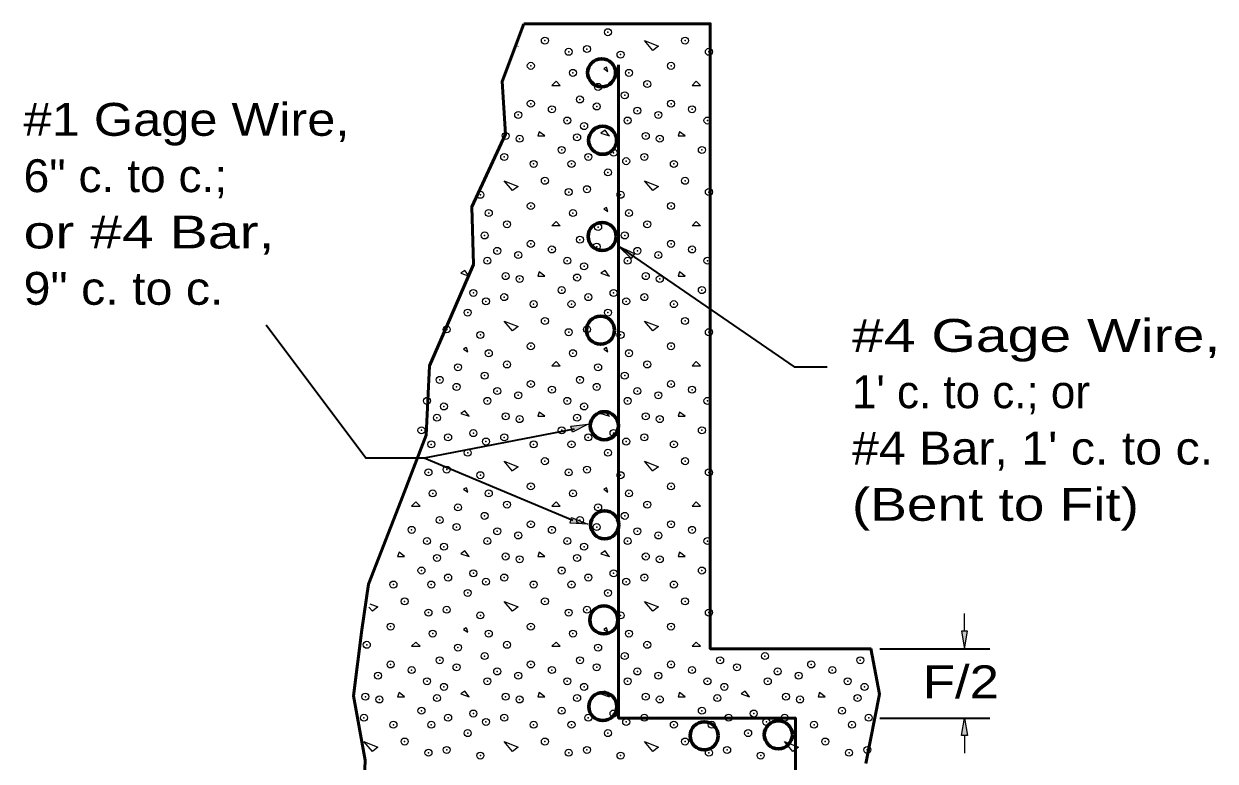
# Model space of a CAD drawing. Extents: x 37.9 to 73.2, y 2.7 to 24.7.
# Drawn here: x 54.165 to 58.414, y 10.928 to 13.558 of the extents above; entities that cross this region are included whole.
import ezdxf

# ---------------------------------------------------------------- set-up
doc = ezdxf.new("R2010")
doc.units = 0
doc.header["$LTSCALE"] = 0.05
doc.header["$PDMODE"] = 32
doc.header["$PDSIZE"] = 0.025
for name, color, linetype, lineweight in [('1', 7, 'Continuous', 25), ('3', 7, 'Continuous', 53), ('8', 7, 'Continuous', 13)]:
    doc.layers.add(name, color=color, linetype=linetype, lineweight=lineweight)

msp = doc.modelspace()

# ---------------------------------------------------------------- hatches: boundary and pattern name
at = {"layer": '3'}
for points in [[(56.28658, 12.76458), (56.3435, 12.73875), (56.33108, 12.72075), (56.33108, 12.72075)], [(56.17767, 12.12925), (56.12183, 12.10125), (56.11558, 12.12208), (56.11558, 12.12208)], [(56.17617, 11.77275), (56.11375, 11.77625), (56.11875, 11.79742), (56.11875, 11.79742)], [(57.5305, 11.3915), (57.50967, 11.3915), (57.52008, 11.329), (57.52008, 11.329)], [(57.5305, 11.01883), (57.50967, 11.01883), (57.52008, 11.08133), (57.52008, 11.08133)]]:
    msp.add_hatch(color=256, dxfattribs=at).paths.add_polyline_path(points)

# ---------------------------------------------------------------- linework, layer by layer
at = {"layer": '1'}
for p, q in [((55.92842, 13.47775), (55.92742, 13.47692)), ((55.92775, 13.478), (55.92842, 13.47767)), ((56.37842, 13.49767), (56.42842, 13.47767)), ((56.40842, 13.46267), (56.37842, 13.49767)), ((56.42842, 13.47775), (56.40842, 13.46275)), ((56.24342, 13.40275), (56.23342, 13.39775)), ((56.23342, 13.39767), (56.24842, 13.38767)), ((56.2485, 13.38775), (56.2435, 13.40275)), ((56.06342, 13.35267), (56.04842, 13.33767)), ((56.0785, 13.33767), (56.0635, 13.35267)), ((56.56342, 13.35267), (56.54842, 13.33767)), ((56.5785, 13.33767), (56.5635, 13.35267)), ((56.0485, 13.33775), (56.0785, 13.33775)), ((56.5485, 13.33775), (56.57842, 13.33775)), ((56.00342, 13.17267), (55.99842, 13.15767)), ((56.0235, 13.15767), (56.0035, 13.17267)), ((56.23842, 13.17775), (56.22342, 13.16775)), ((56.25342, 13.15775), (56.23842, 13.17775)), ((56.50342, 13.17267), (56.49842, 13.15767)), ((56.5235, 13.15767), (56.5035, 13.17267)), ((55.9985, 13.15775), (56.0235, 13.15775)), ((56.2235, 13.16775), (56.2535, 13.15775)), ((56.4985, 13.15775), (56.5235, 13.15775)), ((55.87842, 12.99767), (55.92842, 12.97767)), ((55.90842, 12.96267), (55.87842, 12.99767)), ((55.92842, 12.97775), (55.90842, 12.96275)), ((56.37842, 12.99767), (56.42842, 12.97767)), ((56.40842, 12.96267), (56.37842, 12.99767)), ((56.42842, 12.97775), (56.40842, 12.96275)), ((56.24342, 12.90275), (56.23342, 12.89775)), ((56.23342, 12.89767), (56.24842, 12.88767)), ((56.2485, 12.88775), (56.2435, 12.90275)), ((56.06342, 12.85267), (56.04842, 12.83767)), ((56.0485, 12.83775), (56.0785, 12.83775)), ((56.0785, 12.83767), (56.0635, 12.85267)), ((56.56342, 12.85267), (56.54842, 12.83767)), ((56.56342, 12.85267), (56.54842, 12.83767)), ((56.5485, 12.83775), (56.57842, 12.83775)), ((56.5785, 12.83767), (56.5635, 12.85267)), ((55.73842, 12.67775), (55.72342, 12.66775)), ((55.7235, 12.66775), (55.7535, 12.65775)), ((55.75342, 12.65775), (55.73842, 12.67775)), ((56.00342, 12.67267), (55.99842, 12.65767)), ((56.0235, 12.65767), (56.0035, 12.67267)), ((56.23842, 12.67775), (56.22342, 12.66775)), ((56.2235, 12.66775), (56.2535, 12.65775)), ((56.25342, 12.65775), (56.23842, 12.67775)), ((56.50342, 12.67267), (56.49842, 12.65767)), ((56.5235, 12.65767), (56.5035, 12.67267)), ((55.9985, 12.65775), (56.0235, 12.65775)), ((56.4985, 12.65775), (56.5235, 12.65775)), ((55.87842, 12.49767), (55.92842, 12.47767)), ((55.90842, 12.46267), (55.87842, 12.49767)), ((56.37842, 12.49767), (56.42842, 12.47767)), ((56.40842, 12.46267), (56.37842, 12.49767)), ((55.92842, 12.47775), (55.90842, 12.46275)), ((55.92842, 12.47775), (55.90842, 12.46275)), ((56.42842, 12.47775), (56.40842, 12.46275)), ((55.74342, 12.40275), (55.73342, 12.39775)), ((55.73342, 12.39767), (55.74842, 12.38767)), ((55.7485, 12.38775), (55.7435, 12.40275)), ((56.24342, 12.40275), (56.23342, 12.39775)), ((56.23342, 12.39767), (56.24842, 12.38767)), ((56.2485, 12.38775), (56.2435, 12.40275)), ((56.06342, 12.35267), (56.04842, 12.33767)), ((56.0485, 12.33775), (56.0785, 12.33775)), ((56.0785, 12.33767), (56.0635, 12.35267)), ((56.56342, 12.35267), (56.54842, 12.33767)), ((56.5485, 12.33775), (56.57842, 12.33775)), ((56.5785, 12.33767), (56.5635, 12.35267)), ((55.73842, 12.17775), (55.72342, 12.16775)), ((55.7235, 12.16775), (55.7535, 12.15775)), ((55.75342, 12.15775), (55.73842, 12.17775)), ((56.00342, 12.17267), (55.99842, 12.15767)), ((55.9985, 12.15775), (56.0235, 12.15775)), ((56.0235, 12.15767), (56.0035, 12.17267)), ((56.23842, 12.17775), (56.22342, 12.16775)), ((56.2235, 12.16775), (56.2535, 12.15775)), ((56.25342, 12.15775), (56.23842, 12.17775)), ((56.50342, 12.17267), (56.49842, 12.15767)), ((56.4985, 12.15775), (56.5235, 12.15775)), ((56.5235, 12.15767), (56.5035, 12.17267)), ((55.87842, 11.99767), (55.92842, 11.97767)), ((55.90842, 11.96267), (55.87842, 11.99767)), ((56.37842, 11.99767), (56.42842, 11.97767)), ((56.40842, 11.96267), (56.37842, 11.99767)), ((55.92842, 11.97775), (55.90842, 11.96275)), ((56.42842, 11.97775), (56.40842, 11.96275)), ((55.74342, 11.90275), (55.73342, 11.89775)), ((55.73342, 11.89767), (55.74842, 11.88767)), ((55.7485, 11.88775), (55.7435, 11.90275)), ((56.24342, 11.90275), (56.23342, 11.89775)), ((56.23342, 11.89767), (56.24842, 11.88767)), ((56.2485, 11.88775), (56.2435, 11.90275)), ((55.56342, 11.85267), (55.54842, 11.83767)), ((55.5485, 11.83775), (55.5785, 11.83775)), ((55.5785, 11.83767), (55.5635, 11.85267)), ((56.06342, 11.85267), (56.04842, 11.83767)), ((56.0485, 11.83775), (56.0785, 11.83775)), ((56.0785, 11.83767), (56.0635, 11.85267)), ((56.56342, 11.85267), (56.54842, 11.83767)), ((56.5485, 11.83775), (56.57842, 11.83775)), ((56.5785, 11.83767), (56.5635, 11.85267)), ((55.50342, 11.67267), (55.49842, 11.65767)), ((55.4985, 11.65775), (55.5235, 11.65775)), ((55.5235, 11.65767), (55.5035, 11.67267)), ((55.73842, 11.67775), (55.72342, 11.66775)), ((55.7235, 11.66775), (55.7535, 11.65775)), ((55.75342, 11.65775), (55.73842, 11.67775)), ((56.00342, 11.67267), (55.99842, 11.65767)), ((55.9985, 11.65775), (56.0235, 11.65775)), ((56.0235, 11.65767), (56.0035, 11.67267)), ((56.23842, 11.67775), (56.22342, 11.66775)), ((56.2235, 11.66775), (56.2535, 11.65775)), ((56.25342, 11.65775), (56.23842, 11.67775)), ((56.50342, 11.67267), (56.49842, 11.65767)), ((56.4985, 11.65775), (56.5235, 11.65775)), ((56.5235, 11.65767), (56.5035, 11.67267)), ((55.40842, 11.46267), (55.39617, 11.477)), ((55.39942, 11.48933), (55.42842, 11.47767)), ((55.42842, 11.47775), (55.40842, 11.46275)), ((55.87842, 11.49767), (55.92842, 11.47767)), ((55.90842, 11.46267), (55.87842, 11.49767)), ((55.92842, 11.47775), (55.90842, 11.46275)), ((56.37842, 11.49767), (56.42842, 11.47767)), ((56.40842, 11.46267), (56.37842, 11.49767)), ((56.42842, 11.47775), (56.40842, 11.46275)), ((55.74342, 11.40275), (55.73342, 11.39775)), ((55.73342, 11.39767), (55.74842, 11.38767)), ((55.7485, 11.38775), (55.7435, 11.40275)), ((56.24342, 11.40275), (56.23342, 11.39775)), ((56.23342, 11.39767), (56.24842, 11.38767)), ((56.2485, 11.38775), (56.2435, 11.40275)), ((55.56342, 11.35267), (55.54842, 11.33767)), ((55.5785, 11.33767), (55.5635, 11.35267)), ((56.06342, 11.35267), (56.04842, 11.33767)), ((56.0785, 11.33767), (56.0635, 11.35267)), ((56.56342, 11.35267), (56.54842, 11.33767)), ((56.5785, 11.33767), (56.5635, 11.35267)), ((55.5485, 11.33775), (55.5785, 11.33775)), ((56.0485, 11.33775), (56.0785, 11.33775)), ((56.5485, 11.33775), (56.57842, 11.33775)), ((55.73842, 11.17775), (55.72342, 11.16775)), ((55.75342, 11.15775), (55.73842, 11.17775)), ((56.23842, 11.17775), (56.22342, 11.16775)), ((56.25342, 11.15775), (56.23842, 11.17775)), ((56.73842, 11.17775), (56.72342, 11.16775)), ((56.75342, 11.15775), (56.73842, 11.17775)), ((55.50342, 11.17267), (55.49842, 11.15767)), ((55.4985, 11.15775), (55.5235, 11.15775)), ((55.5235, 11.15767), (55.5035, 11.17267)), ((55.7235, 11.16775), (55.7535, 11.15775)), ((56.00342, 11.17267), (55.99842, 11.15767)), ((55.9985, 11.15775), (56.0235, 11.15775)), ((56.0235, 11.15767), (56.0035, 11.17267)), ((56.2235, 11.16775), (56.2535, 11.15775)), ((56.50342, 11.17267), (56.49842, 11.15767)), ((56.4985, 11.15775), (56.5235, 11.15775)), ((56.5235, 11.15767), (56.5035, 11.17267)), ((56.5235, 11.15767), (56.5035, 11.17267)), ((56.7235, 11.16775), (56.7535, 11.15775)), ((57.00342, 11.17267), (56.99842, 11.15767)), ((56.9985, 11.15775), (57.0235, 11.15775)), ((57.0235, 11.15767), (57.0035, 11.17267)), ((55.37842, 10.99767), (55.42842, 10.97767)), ((55.40842, 10.96267), (55.37842, 10.99767)), ((55.42842, 10.97775), (55.40842, 10.96275)), ((55.87842, 10.99767), (55.92842, 10.97767)), ((55.90842, 10.96267), (55.87842, 10.99767)), ((55.92842, 10.97775), (55.90842, 10.96275)), ((56.37842, 10.99767), (56.42842, 10.97767)), ((56.40842, 10.96267), (56.37842, 10.99767)), ((56.42842, 10.97775), (56.40842, 10.96275)), ((56.87842, 10.99767), (56.92842, 10.97767)), ((56.90842, 10.96267), (56.87842, 10.99767)), ((56.92842, 10.97775), (56.90842, 10.96275))]:
    msp.add_line(p, q, dxfattribs=at)
at = {"layer": '1', "lineweight": 53}
for points in [[(55.94892, 13.55758), (55.87158, 13.3515), (55.88367, 13.16442), (55.763, 12.90492), (55.769, 12.69967), (55.6725, 12.47642), (55.61217, 12.33758), (55.60017, 12.09017), (55.50967, 11.85475), (55.39508, 11.55908), (55.37092, 11.39608), (55.34075, 11.16075), (55.383, 10.93142), (55.37692, 10.7685)], [(55.94892, 13.55758), (56.61308, 13.55758), (56.61308, 11.329), (57.18717, 11.329)], [(56.917, 9.97833), (56.917, 11.08133), (56.28658, 11.08133), (56.28658, 13.41125)], [(57.16842, 10.91933), (57.21667, 11.16683), (57.1865, 11.32975)]]:
    msp.add_lwpolyline(points, dxfattribs=at)
at = {"layer": '1', "lineweight": 60}
for centre in [(56.226, 13.38308), (56.22958, 13.14225), (56.228, 12.79925), (56.222, 12.46483), (56.23558, 12.12417), (56.23675, 11.77083), (56.23392, 11.43158), (56.23025, 11.12258), (56.59167, 11.01825), (56.85617, 11.02192)]:
    msp.add_circle(centre, 0.05, dxfattribs=at)
at = {"layer": '1'}
for p in [(56.2485, 13.52775), (56.0235, 13.49775), (56.1085, 13.45775), (56.1735, 13.46775), (56.5235, 13.49775), (56.6085, 13.45775), (56.29342, 13.44775), (55.9735, 13.40775), (56.1235, 13.38275), (56.3235, 13.38275), (56.47342, 13.40775), (56.2135, 13.33275), (56.3885, 13.34275), (56.1485, 13.28775), (56.3085, 13.30275), (55.9735, 13.27275), (56.0485, 13.25275), (56.2085, 13.26275), (56.3535, 13.24775), (56.47342, 13.27275), (56.5485, 13.25275), (55.9285, 13.23275), (56.1035, 13.21275), (56.3185, 13.21275), (56.4285, 13.23275), (56.6035, 13.21275), (56.1635, 13.19275), (55.8835, 13.15775), (55.9335, 13.14775), (56.1385, 13.15275), (56.38342, 13.15775), (56.4335, 13.14775), (55.8785, 13.08275), (56.0835, 13.10775), (56.1785, 13.08275), (56.2685, 13.09775), (56.3785, 13.08275), (56.5835, 13.10775), (55.9835, 13.05775), (56.1185, 13.05775), (56.3135, 13.06775), (56.4835, 13.05775), (56.0235, 12.99775), (56.2485, 13.02775), (56.5235, 12.99775), (55.7935, 12.94775), (56.1085, 12.95775), (56.1735, 12.96775), (56.29342, 12.94775), (56.6085, 12.95775), (55.9735, 12.90775), (56.47342, 12.90775), (55.8235, 12.88275), (56.1235, 12.88275), (56.3235, 12.88275), (55.8885, 12.84275), (56.2135, 12.83275), (56.3885, 12.84275), (55.8085, 12.80275), (56.1485, 12.78775), (56.3085, 12.80275), (55.8535, 12.74775), (55.9735, 12.77275), (56.0485, 12.75275), (56.2085, 12.76275), (56.3535, 12.74775), (56.47342, 12.77275), (56.5485, 12.75275), (55.8185, 12.71275), (55.9285, 12.73275), (56.1035, 12.71275), (56.1635, 12.69275), (56.3185, 12.71275), (56.4285, 12.73275), (56.6035, 12.71275), (55.8835, 12.65775), (56.1385, 12.65275), (56.38342, 12.65775), (55.9335, 12.64775), (56.0835, 12.60775), (56.4335, 12.64775), (56.5835, 12.60775), (55.7685, 12.59775), (55.8135, 12.56775), (55.8785, 12.58275), (56.1785, 12.58275), (56.2685, 12.59775), (56.3135, 12.56775), (56.3785, 12.58275), (55.7485, 12.52775), (55.9835, 12.55775), (56.1185, 12.55775), (56.2485, 12.52775), (56.4835, 12.55775), (56.0235, 12.49775), (56.5235, 12.49775), (55.6735, 12.46775), (55.7935, 12.44775), (56.1085, 12.45775), (56.1735, 12.46775), (56.29342, 12.44775), (56.6085, 12.45775), (55.9735, 12.40775), (56.47342, 12.40775), (55.8235, 12.38275), (56.1235, 12.38275), (56.3235, 12.38275), (55.7135, 12.33275), (55.8885, 12.34275), (56.2135, 12.33275), (56.3885, 12.34275), (55.6485, 12.28775), (55.8085, 12.30275), (55.9735, 12.27275), (56.1485, 12.28775), (56.3085, 12.30275), (56.47342, 12.27275), (55.7085, 12.26275), (55.8535, 12.24775), (55.9285, 12.23275), (56.0485, 12.25275), (56.2085, 12.26275), (56.3535, 12.24775), (56.4285, 12.23275), (56.5485, 12.25275), (55.6035, 12.21275), (55.6635, 12.19275), (55.8185, 12.21275), (56.1035, 12.21275), (56.1635, 12.19275), (56.3185, 12.21275), (56.6035, 12.21275), (55.6385, 12.15275), (55.8835, 12.15775), (55.9335, 12.14775), (56.1385, 12.15275), (56.38342, 12.15775), (56.4335, 12.14775), (55.5835, 12.10775), (55.7685, 12.09775), (56.0835, 12.10775), (56.2685, 12.09775), (56.5835, 12.10775), (55.6185, 12.05775), (55.6785, 12.08275), (55.8135, 12.06775), (55.8785, 12.08275), (55.9835, 12.05775), (56.1185, 12.05775), (56.1785, 12.08275), (56.3135, 12.06775), (56.3785, 12.08275), (56.4835, 12.05775), (55.7485, 12.02775), (56.2485, 12.02775), (56.0235, 11.99775), (56.5235, 11.99775), (55.6085, 11.95775), (55.6735, 11.96775), (55.7935, 11.94775), (56.1085, 11.95775), (56.1735, 11.96775), (56.29342, 11.94775), (56.6085, 11.95775), (55.9735, 11.90775), (56.47342, 11.90775), (55.6235, 11.88275), (55.8235, 11.88275), (55.8885, 11.84275), (56.1235, 11.88275), (56.3235, 11.88275), (56.3885, 11.84275), (55.7135, 11.83275), (55.8085, 11.80275), (56.2135, 11.83275), (56.3085, 11.80275), (55.6485, 11.78775), (55.7085, 11.76275), (55.9735, 11.77275), (56.1485, 11.78775), (56.2085, 11.76275), (56.47342, 11.77275), (55.5485, 11.75275), (55.8535, 11.74775), (55.9285, 11.73275), (56.0485, 11.75275), (56.3535, 11.74775), (56.4285, 11.73275), (56.5485, 11.75275), (55.6035, 11.71275), (55.6635, 11.69275), (55.8185, 11.71275), (56.1035, 11.71275), (56.1635, 11.69275), (56.3185, 11.71275), (56.6035, 11.71275), (55.6385, 11.65275), (55.8835, 11.65775), (55.9335, 11.64775), (56.1385, 11.65275), (56.38342, 11.65775), (56.4335, 11.64775), (55.5835, 11.60775), (55.7685, 11.59775), (56.0835, 11.60775), (56.2685, 11.59775), (56.5835, 11.60775), (55.4835, 11.55775), (55.6185, 11.55775), (55.6785, 11.58275), (55.8135, 11.56775), (55.8785, 11.58275), (55.9835, 11.55775), (56.1185, 11.55775), (56.1785, 11.58275), (56.3135, 11.56775), (56.3785, 11.58275), (56.4835, 11.55775), (55.7485, 11.52775), (56.2485, 11.52775), (55.5235, 11.49775), (55.6735, 11.46775), (56.0235, 11.49775), (56.1735, 11.46775), (56.5235, 11.49775), (55.6085, 11.45775), (55.7935, 11.44775), (56.1085, 11.45775), (56.29342, 11.44775), (56.6085, 11.45775), (55.4735, 11.40775), (55.6235, 11.38275), (55.8235, 11.38275), (55.9735, 11.40775), (56.1235, 11.38275), (56.3235, 11.38275), (56.47342, 11.40775), (55.3885, 11.34275), (55.7135, 11.33275), (55.8885, 11.34275), (56.2135, 11.33275), (56.3885, 11.34275), (55.8085, 11.30275), (56.3085, 11.30275), (56.8085, 11.30275), (55.4735, 11.27275), (55.5485, 11.25275), (55.6485, 11.28775), (55.7085, 11.26275), (55.8535, 11.24775), (55.9735, 11.27275), (56.0485, 11.25275), (56.1485, 11.28775), (56.2085, 11.26275), (56.3535, 11.24775), (56.47342, 11.27275), (56.5485, 11.25275), (56.6485, 11.28775), (56.7085, 11.26275), (56.8535, 11.24775), (56.97342, 11.27275), (57.0485, 11.25275), (57.1485, 11.28775), (55.4285, 11.23275), (55.6035, 11.21275), (55.8185, 11.21275), (55.9285, 11.23275), (56.1035, 11.21275), (56.3185, 11.21275), (56.4285, 11.23275), (56.6035, 11.21275), (56.8185, 11.21275), (56.9285, 11.23275), (57.1035, 11.21275), (55.6635, 11.19275), (56.1635, 11.19275), (56.6635, 11.19275), (57.1635, 11.19275), (55.3835, 11.15775), (55.4335, 11.14775), (55.6385, 11.15275), (55.8835, 11.15775), (55.9335, 11.14775), (56.1385, 11.15275), (56.38342, 11.15775), (56.4335, 11.14775), (56.6385, 11.15275), (56.88342, 11.15775), (56.9335, 11.14775), (57.1385, 11.15275), (55.3785, 11.08275), (55.5835, 11.10775), (55.6785, 11.08275), (55.7685, 11.09775), (55.8785, 11.08275), (56.0835, 11.10775), (56.1785, 11.08275), (56.2685, 11.09775), (56.3785, 11.08275), (56.5835, 11.10775), (56.6785, 11.08275), (56.7685, 11.09775), (56.8785, 11.08275), (57.0835, 11.10775), (57.1785, 11.08275), (55.4835, 11.05775), (55.6185, 11.05775), (55.8135, 11.06775), (55.9835, 11.05775), (56.1185, 11.05775), (56.3135, 11.06775), (56.4835, 11.05775), (56.6185, 11.05775), (56.8135, 11.06775), (56.9835, 11.05775), (57.1185, 11.05775), (55.5235, 10.99775), (55.7485, 11.02775), (56.0235, 10.99775), (56.2485, 11.02775), (56.5235, 10.99775), (56.7485, 11.02775), (57.0235, 10.99775), (55.6085, 10.95775), (55.6735, 10.96775), (56.1085, 10.95775), (56.1735, 10.96775), (56.6085, 10.95775), (56.6735, 10.96775), (57.1085, 10.95775), (57.1735, 10.96775), (55.7935, 10.94775), (56.29342, 10.94775), (56.79342, 10.94775)]:
    msp.add_point(p, dxfattribs=at)
at = {"layer": '3', "lineweight": 35}
for p, q in [((56.28658, 12.76458), (56.91217, 12.33467)), ((56.91217, 12.33467), (57.03083, 12.33467)), ((56.12783, 12.11217), (55.59258, 12.0085)), ((56.12333, 11.78642), (55.59258, 12.0085)), ((57.21842, 11.329), (57.61008, 11.329)), ((57.21842, 11.08133), (57.61008, 11.08133))]:
    msp.add_line(p, q, dxfattribs=at)
at = {"layer": '3', "lineweight": 25}
for p, q in [((57.52008, 11.3915), (57.52008, 11.454)), ((57.52008, 11.01883), (57.52008, 10.95633))]:
    msp.add_line(p, q, dxfattribs=at)
at = {"layer": '3', "lineweight": 13}
msp.add_line((57.52008, 11.08133), (57.52017, 11.08133), dxfattribs=at)
at = {"layer": '3', "lineweight": 25}
for points in [[(56.28658, 12.76458), (56.3435, 12.73875), (56.33108, 12.72075), (56.33108, 12.72075)], [(56.17767, 12.12925), (56.12183, 12.10125), (56.11558, 12.12208), (56.11558, 12.12208)], [(56.17617, 11.77275), (56.11375, 11.77625), (56.11875, 11.79742), (56.11875, 11.79742)], [(57.5305, 11.3915), (57.50967, 11.3915), (57.52008, 11.329), (57.52008, 11.329)], [(57.5305, 11.01883), (57.50967, 11.01883), (57.52008, 11.08133), (57.52008, 11.08133)]]:
    msp.add_lwpolyline(points, close=True, dxfattribs=at)
at = {"layer": '3', "lineweight": 35}
msp.add_lwpolyline([(55.59258, 12.0085), (55.385, 12.0085), (55.02917, 12.48292)], dxfattribs=at)
at = {"layer": '8'}
for p, q in [((55.94892, 13.55758), (55.949, 13.55758)), ((56.28717, 13.55758), (56.28725, 13.55758)), ((57.18717, 11.329), (57.18725, 11.329)), ((57.18717, 11.08133), (57.18725, 11.08133))]:
    msp.add_line(p, q, dxfattribs=at)

# ---------------------------------------------------------------- texts
at = {"layer": '3'}
for s, width, p in [('#1 Gage Wire,', 1.15, (54.16458, 13.15817)), ('6" c. to c.;', 1.05, (54.16458, 12.95725)), ('or #4 Bar,', 1.3, (54.16458, 12.75642)), ('9" c. to c.', 1.1, (54.16458, 12.5555)), ('#4 Gage Wire,', 1.3, (57.11875, 12.38767)), ("#4 Bar, 1' c. to c.", 1.1, (57.11875, 11.98583)), ('(Bent to Fit)', 1.25, (57.11875, 11.785)), ('F/2', 1.2, (57.37117, 11.15225))]:
    msp.add_text(s, height=0.1172, dxfattribs=dict(at, width=width)).set_placement(p)
msp.add_text("1' c. to c.; or", height=0.1172, dxfattribs=at).set_placement((57.11875, 12.18675))

doc.saveas('drawing.dxf')
